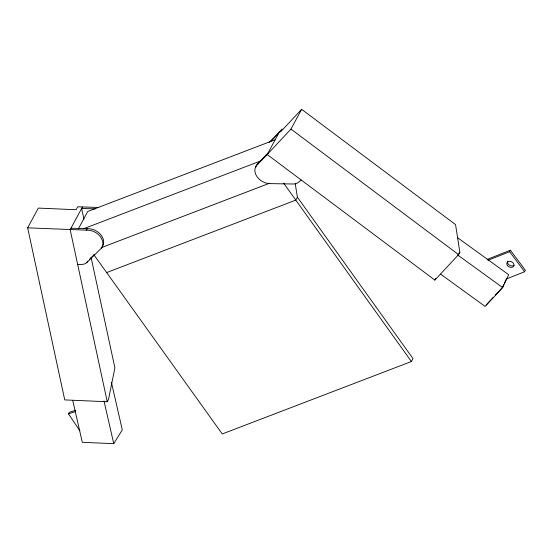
<?xml version="1.0" encoding="UTF-8"?>
<svg xmlns="http://www.w3.org/2000/svg" width="553" height="553" viewBox="0 0 553 553"><rect width="100%" height="100%" fill="white"/><g stroke="black" fill="none" stroke-linecap="round" stroke-linejoin="round"><path stroke-width="0.83" d="M503.769 284.546L502.338 287.595L495.384 295.046M504.481 283.018L506.617 278.442M440.693 274.219L485.112 306.41L502.677 287.588L508.684 274.723L457.331 237.507M488.023 260.276L509.652 251.705L510.391 250.205L525.35 270.244L524.603 271.744L506.182 279.044M79.853 430.773L68.468 413.838L69.249 412.324L75.72 410.271M91.107 257.525L114.9 367.897L108.519 399.404L107.254 401.748L64.742 399.909L27.65 227.843L38.33 208.094L76.12 209.725L77.703 206.801L98.766 207.479M82.425 207.009L70.169 229.682L107.254 401.748M78.291 228.963L87.733 211.495L275.283 139.674M27.65 227.843L86.503 230.159L87.291 228.693A13.286 10.009 28.4 0 1 101.724 235.986L103.114 238.758A13.286 10.009 28.4 0 1 102.257 246.624L101.469 248.09L86.966 262.433A9.498 7.154 28.4 0 1 82.286 264.355L77.703 264.638M86.966 262.433L87.761 260.968M301.254 180.029L298.164 182.483A9.498 7.154 28.4 0 1 293.201 183.997L268.558 183.596A13.286 10.009 28.4 0 1 259.35 179.317L257.131 176.842A13.286 10.009 28.4 0 1 257.816 164.158L258.61 162.7L267.991 153.063M301.627 109.328L290.947 129.084L267.196 154.529L434.852 280.081L458.596 254.636L459.868 252.292L455.548 224.594L301.627 109.328L280.516 131.946L282.099 129.022L279.459 131.849L267.196 154.529L257.816 164.158M295.24 183.693L297.383 197.193L295.8 200.117L106.646 272.56M434.852 280.081L435.799 278.325M93.948 254.829L222.244 433.96L411.404 361.524L412.987 358.6L297.383 197.193M72.733 400.462L82.3 442.31L113.752 443.672L122.296 429.902L111.395 382.192M458.81 253.426L459.868 252.292M486.115 304.98L493.069 297.528M279.459 131.849L270.078 141.478A13.286 10.009 28.4 0 0 269.104 142.398M270.458 141.741L278.671 133.308M89.572 259.177L94.404 254.394M487.165 259.412L510.391 250.205M83.496 228.776L260.581 160.964M101.164 247.723L269.394 183.299M68.468 413.838L75.747 411.529M95.392 208.868L81.637 208.467L83.966 219.285M70.957 228.223L87.291 228.693M457.566 254.892L502.677 287.588M290.947 129.084L458.596 254.636M509.652 251.705L524.603 271.744M283.592 183.071L411.404 361.524M103.992 400.98L113.752 443.672M86.503 230.159A13.286 10.009 28.4 0 1 100.929 237.451L102.319 240.223A13.286 10.009 28.4 0 1 101.469 248.09M514.09 265.157A3.795 2.848 26.4 0 1 509.424 265.157A3.795 2.848 26.4 0 1 507.744 261.161M255.839 167.082A13.286 10.009 28.4 0 1 258.61 162.7M507.592 265.71A3.795 2.848 26.4 0 0 513.792 266.055A3.795 2.848 26.4 0 0 509.811 261.306A3.795 2.848 26.4 0 0 507.592 265.71"/></g></svg>
